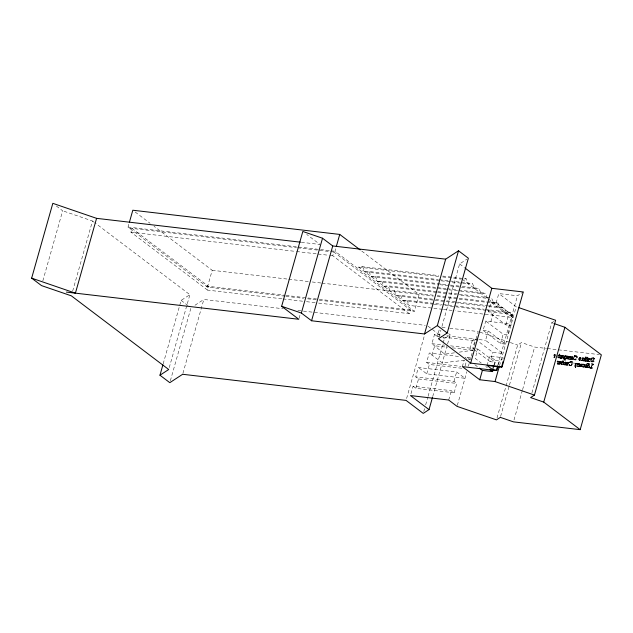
<?xml version="1.0" encoding="UTF-8"?>
<svg xmlns="http://www.w3.org/2000/svg" width="633" height="633" viewBox="0 0 633 633"><rect width="100%" height="100%" fill="white"/><g stroke="black" fill="none" stroke-linecap="round" stroke-linejoin="round"><path stroke-width="0.47" stroke-dasharray="3.17 2.37" d="M558.876 364.291C557.515 363.524 558.733 360.755 559.983 361.435A0.973 0.791 -52.9 0 1 560.553 361.301C562.405 361.562 561.906 364.608 560.197 364.529A1.139 0.926 -52.9 0 1 559.525 363.991C559.097 363.247 560.949 364.822 560.988 363.018L559.208 362.543L559.659 361.546L559.24 361.229L558.219 361.111L558.045 361.736C557.665 359.797 556.122 362.203 557.879 361.981C559.437 362.321 556.779 364.632 557.531 364.133L558.876 364.291L559.627 361.657M579.06 366.649C577.225 365.652 580.129 363.31 579.417 363.595L578.404 363.477L578.222 364.094C577.85 362.155 576.307 364.561 578.056 364.339C579.614 364.679 576.964 366.99 577.707 366.491L579.06 366.649L579.804 364.015M582.455 366.784C584.188 368.137 584.591 363.564 584.575 364.197L583.555 364.078L583.381 364.695C583.001 362.756 581.458 365.162 583.215 364.94C584.773 365.288 582.115 367.591 582.866 367.1L584.219 367.251L584.963 364.616M569.74 356.244L570.752 356.363C571.338 356.458 567.659 362.669 569.961 357.234C568.798 355.604 569.241 360.153 568.513 358.943C565.688 358.689 569.217 359.497 568.505 357.067L567.864 356.806L567.477 359.085L566.907 358.373L567.579 356.355L570.048 356.925L569.74 356.244L570.048 356.925M565.601 364.584L566.179 365.146L565.665 364.204L566.258 362.266L566.954 362.4L565.522 361.965L565.839 362.638L565.522 361.965M584.663 358.373L583.919 361.008L583.341 360.446L583.84 358.515L584.694 358.262L583.262 357.827L583.579 358.5L583.262 357.827M590.739 359.077C590.7 361.68 587.804 362.946 589.56 359.528L588.975 359.275L588.563 361.554L588.073 360.612L588.563 358.966L589.149 359.212C587.345 364.157 590.929 358.895 590.36 358.658L589.339 358.539L589.655 359.212L589.339 358.539M587.02 363.2L588.049 363.326C588.199 363.896 589.56 365.336 589.592 363.809C587.068 361.554 588.207 369.704 586.19 366.998C584.267 368.089 584.069 364.584 585.739 364.291A0.981 0.799 -52.9 0 1 586.332 364.41L587.005 365.027L587.432 363.516L587.02 363.2L586.585 364.719L587.005 365.027M565.53 362.582C564.367 368.778 563.283 360.24 565.744 362.954C565.886 365.352 563.552 364.766 565.665 364.671M583.919 361.008L582.661 360.857C580.999 360.541 582.605 356.664 583.491 358.816C584.251 361.229 580.73 360.478 583.507 360.691M590.724 367.781L591.214 367.686L592.148 364.386L591.301 363.706L593.232 363.928C590.937 363.928 594.031 370.906 589.307 367.852L588.888 367.536C589.315 364.481 588.912 367.733 590.415 367.749M589.307 367.852L589.56 366.436L589.972 367.583M588.888 367.536C593.817 370.258 591.285 365.431 593.612 364.355M557.895 356.332L557.871 355.192M568.513 358.943L569.194 356.49L569.55 356.917L568.727 358.856M588.12 357.495L587.028 361.372L586.609 361.055C583.729 361.696 586.751 358.705 585.873 358.136L584.829 358.009L583.753 360.723L585.509 361.19L586.696 356.957L588.152 357.392L586.696 356.957M554.943 356.988L555.442 355.176M42.838 280.862L62.667 210.789L55.846 205.63M72.66 291.093L92.489 221.012L62.667 210.789M284.913 296.173L207.434 287.113L128.048 227.065L129.108 223.322M207.529 290.104L130.936 232.153L131.988 228.418L208.589 286.361L207.529 290.104L281.994 298.808M163.179 363.848L181.133 300.406L189.884 294.685L94.847 222.792M169.248 367.607L189.884 294.685M170.348 380.773L190.984 307.852M182.921 373.335L203.826 299.464L283.188 308.746M207.434 287.113L212.197 270.283L154.033 226.282M299.093 318.328L300.161 314.538M409.361 313.699L332.76 255.756L333.82 252.013L410.421 309.956L409.361 313.699L316.286 302.819M361.752 251.072L419.125 294.48L414.362 311.309L334.976 251.254L336.036 247.519M406.6 398.505L424.553 335.055M410.983 393.694L413.104 386.217L451.345 390.688L454.13 392.792L456.773 383.44L453.988 381.335L415.746 376.864L418.389 367.512L456.63 371.982L464.994 378.305L426.753 373.834L418.389 367.512M454.13 392.792L415.889 388.322L418.532 378.969L415.746 376.864M461.75 368.264L429.396 364.481L426.61 362.377L429.253 353.024L459.653 356.577M454.439 352.826L444.706 354.179L431.904 343.672L434.547 334.319L441.415 335.126M426.753 373.834L429.396 364.481M432.038 355.129L434.689 345.776L447.436 347.272M439.294 336.653L437.332 336.424L439.982 327.079M438.978 336.851L440.853 330.228M441.929 326.438L459.613 263.937L466.774 259.261M423.778 411.497L424.577 408.657M425.653 404.867L427.797 397.295M428.066 396.345L444.413 338.576L450.19 334.802L448.623 333.615M432.727 396.519L447.317 344.953M447.578 344.028L450.19 334.802M448.694 400.04L451.345 390.688M453.988 381.335L456.63 371.982M462.327 366.594L464.179 360.05M465.113 365.914L466.972 359.362M459.305 352.146L472.93 350.247L470.145 348.142L472.788 338.79L445.331 335.585M478.144 339.462L475.359 339.138L472.716 348.49L475.264 348.791M457.319 405.421L466.845 371.761M468.428 366.151L469.227 363.342M468.349 359.829L470.279 359.599L475.573 340.894L472.788 338.79M476.103 339.027L478.224 331.55L447.824 327.989M476.119 348.886L477.812 349.084L475.169 358.436L481.222 363.018M483.106 330.379L488.209 330.98L505.617 344.146L500.513 343.553L483.106 330.379L485.756 321.034L509.549 323.811L508.259 334.794L503.164 334.2L485.756 321.034M488.399 311.681L512.192 314.459L510.91 325.441L505.807 324.848L488.399 311.681L491.05 302.329L496.145 302.922L513.553 316.096L508.457 315.495L491.05 302.329M475.359 339.138L492.775 352.304L502.966 353.499L485.558 340.332L488.209 330.98M490.852 321.627L493.495 312.275M496.145 302.922L498.788 293.57L517.485 295.761L523.269 291.979M487.078 365.478L489.72 356.134L503.203 357.708M494.428 365.059L495.228 362.258L490.124 361.657L492.775 352.304M493.969 365.019L495.291 360.343L489.72 356.134M500.513 343.553L503.164 334.2M505.807 324.848L508.457 315.495M497.902 364.956L517.485 295.761M498.48 364.584L499.54 360.842L503.401 358.325M499.532 365.66L516.204 306.744L498.788 293.57M497.008 417.978L517.644 345.064L521.497 342.548L534.64 347.05L546.414 348.427M500.6 416.411L509.169 386.106M509.438 385.157L521.497 342.548M514.004 419.972L522.312 390.608M522.581 389.667L534.64 347.05M531.934 392.856L551.762 322.775L554.081 321.263M553.788 357.107C555.307 358.056 552.625 352.209 555.101 355.445L554.864 354.512L555.101 355.445M559.074 355.303L558.694 357.748L559.485 355.611L558.979 355.255M559.437 354.005L559.572 355.327L559.153 355.01L559.525 354.013L560.593 355.635L559.525 354.013M559.817 355.39L560.561 355.738L559.817 355.39C560.925 358.674 556.352 357.036 558.797 357.716M560.237 355.706L559.509 357.882L558.259 357.748M557.087 361.696L558.464 362.052L558.219 361.111M561.162 358.349L560.846 357.669L561.162 358.349L559.73 357.914L560.775 355.2L562.207 355.635L561.352 357.669L561.677 358.08L562.595 355.675L562.183 355.366L561.4 357.74L560.941 357.352L561.511 355.501L562.175 355.738M560.142 358.231L561.186 355.517L560.775 355.2M561.06 362.828L560.537 361.498L559.92 362.424L560.332 362.741C561.4 363.389 561.424 361.601 560.537 361.498M560.846 357.669C562.041 359.694 564.169 354.535 562.183 355.366M562.848 362.218L561.922 361.546L562.927 361.926L563.299 360.937L563.916 362.345L563.18 361.997C563.006 365.075 560.252 365.51 562.848 362.218L561.922 361.546M561.107 358.049C562.595 359.71 563.861 355.936 563.196 355.485M562.927 361.926L562.333 361.862C560.181 364.624 563.774 365.945 563.592 362.305M562.515 361.617L562.887 360.62L563.948 362.242M565.578 360.193L564.153 360.027L564.976 358.507L564.557 358.191L563.742 359.71L565.158 359.876C564.351 360.209 567.089 351.196 566.187 358.935L567.477 359.085M563.916 362.345L563.528 361.926M563.932 358.136L564.644 357.89C566.211 352.723 561.803 359.56 565.055 358.207L565.475 356.743L564.858 355.991M565.253 355.722L565.57 356.403L565.253 355.722L566.717 356.157L565.609 360.082M564.747 364.98L563.069 364.513L564.565 361.807A0.926 0.752 -52.9 0 1 565.15 361.949L565.839 362.638M563.481 364.83L564.454 362.559L565.214 362.108A0.926 0.752 -52.9 0 1 565.562 362.258M566.187 358.935L567.318 356.434L568.616 356.814M566.179 365.146L564.945 364.893M567.833 356.363L567.255 358.682M568.932 359.251L567.666 358.998M568.347 363.674L567.817 362.345L567.208 363.279L568.347 363.674L567.936 362.4M570.009 359.006L570.396 359.425L569.138 359.172M569.384 365.186L570.673 365.431L571.741 364.687A3.561 2.896 -52.9 0 0 572.24 363.207L571.433 361.823L569.953 362.804L569.431 362.48L569.827 361.103L572.905 362.369C574.273 364.837 570.206 367.195 568.893 364.608L568.996 364.26C570.167 366.911 573.783 364.268 572.493 362.052M569.407 364.576L569.803 365.502M573.435 358.927L573.53 358.579C578.958 363.587 577.074 351.014 573.973 356.798L574.495 357.123L575.975 356.142L576.782 357.526A3.561 2.896 -52.9 0 1 576.283 359.006L574.653 359.75L573.435 358.927L574.384 359.528M573.949 358.895L573.854 359.235C575.611 361.957 579.551 357.566 576.718 355.983M574.368 355.422L574.495 357.123M575.405 365.249L576.394 363.801L575.824 363.168L577.146 363.326L575.057 366.032L575.27 366.966L575.816 366.452L576.434 366.903L576.03 367.599L575.429 367.314L575.065 363.571L574.511 363.018L575.761 363.429L575.405 365.249L574.954 363.437L575.729 363.54M574.511 363.018L575.001 363.484M575.824 363.168L576.394 363.801M575.935 366.491C574.59 368.612 577.794 363.714 577.146 363.326M580.627 358.903L580.097 357.574L579.48 358.5L580.627 358.903L580.216 357.621M577.264 364.054L578.641 364.41L578.404 363.477M583.579 358.5L582.89 357.811A0.926 0.752 -52.9 0 0 582.305 357.669L580.809 360.375L581.996 360.367M583.27 358.444C582.653 362.654 579.614 360.335 582.953 357.977A0.926 0.752 -52.9 0 1 583.302 358.12M580.192 365.882L580.453 364.956C582.669 366.428 579.48 366.19 580.738 366.333M581.498 365.534C578.973 362.171 584.354 367.029 580.936 363.682C579.67 363.817 578.594 366.222 579.646 366.657C581.047 366.8 580.144 366.119 579.227 366.341M580.603 366.19L580.865 365.273M585.509 361.19L583.776 360.62M584.829 358.009L585.24 358.325L584.196 360.929M582.423 364.655L583.8 365.012L583.555 364.078M585.098 360.881L585.873 358.136M587.028 361.372L585.296 360.794M587.107 357.265L585.707 361.111M586.609 361.055L587.74 357.075M589.655 359.212L588.967 358.515A0.926 0.752 -52.9 0 0 588.381 358.381L586.886 361.087L588.152 361.237M588.563 361.554C586.498 362.321 587.891 358.943 589.03 358.682A0.926 0.752 -52.9 0 1 589.378 358.832M584.868 366.95L586.601 367.306L587.693 363.571L588.437 363.746M587.1 367.322L588.176 364.616L589.22 364.735C589.639 365.257 589.109 368.865 587.511 367.638L587.1 367.322C589.394 369.118 587.685 363.864 589.608 365.162M587.511 367.638L587.131 367.219M588.176 364.616L588.595 364.932L587.543 367.536M560.332 362.741L561.067 361.862M567.619 363.587L568.347 362.717M579.899 358.816L580.627 357.938M581.767 364.363L580.92 365.075L580.508 364.766M589.552 367.267C591.277 368.501 592.48 364.26 591.269 363.809M560.988 363.018L559.619 362.859L560.395 361.744A0.973 0.791 -52.9 0 1 560.965 361.617L561.36 361.767M566.495 363.397L567.271 362.282A0.973 0.791 -52.9 0 1 567.833 362.155C569.692 362.416 569.194 365.455 567.485 365.383A1.139 0.926 -52.9 0 1 566.804 364.845C566.377 364.094 568.236 365.676 568.276 363.872L566.495 363.397L568.276 363.872M566.907 363.714L567.682 362.598A0.973 0.791 -52.9 0 1 568.252 362.464L568.648 362.614M578.768 358.618L579.543 357.51A0.973 0.791 -52.9 0 1 580.113 357.376C581.972 357.637 581.474 360.675 579.765 360.604A1.139 0.926 -52.9 0 1 579.084 360.066L578.981 359.655C577.984 358.856 580.524 361.34 580.556 359.093L578.768 358.618L580.556 359.093M579.187 358.935L579.963 357.819A0.973 0.791 -52.9 0 1 580.524 357.692L580.92 357.843M554.207 357.423L554.959 355.651L554.326 354.955M557.143 363.714L557.689 361.554M577.328 366.072L577.866 363.92M582.487 366.673L583.025 364.521M560.577 362.709C560.537 364.505 558.678 362.931 559.105 363.682A1.139 0.926 -52.9 0 0 559.786 364.22L561.052 363.445L560.949 361.451M567.864 363.556C567.825 365.36 565.965 363.785 566.393 364.529A1.139 0.926 -52.9 0 0 567.073 365.067L568.331 364.291L568.228 362.305M580.137 358.776L579.377 359.773L578.673 359.283M564.533 364.576L565.111 362.266M582.273 360.438L582.858 358.128M566.923 362.511L566.203 365.043M571.14 356.79L570.42 359.322M574.993 364.932L575.793 363.279M557.815 357.558L558.156 355.311M566.772 356.292L567.524 355.904L568.315 356.387M581.355 364.054L581.086 364.695L581.632 365.217M565.269 356.308L564.612 356.767L564.343 358.452M194.996 305.233L203.826 299.464M564.557 358.191L563.188 357.985L564.035 355.691A0.91 0.736 -52.9 0 1 565.071 355.888L565.158 356.086M564.976 358.507L563.536 358.397M579.25 366.056C580.406 366.942 580.113 362.543 582.099 364.323M574.471 355.43L575.033 356.055L577.13 356.3M572.177 361.665L572.588 361.981L569.827 361.103M464.487 360.272L442.253 362.859L429.253 353.024M442.514 309.308L409.306 305.423L358.658 267.11L362.614 266.699L438.811 275.608M362.614 266.699L364.988 271.905L368.944 271.494L438.305 279.596M368.944 271.494L371.318 276.692L375.274 276.281L449.525 284.961M375.274 276.281L377.648 281.479L381.604 281.068L436.311 287.461M381.604 281.068L383.978 286.266L387.942 285.855L436.786 291.568M487.529 298.372L485.163 293.174L481.199 293.585L478.833 288.387L474.869 288.798L472.503 283.6L468.539 284.011L466.165 278.805L462.209 279.216L487.529 298.372L460.175 295.176M433.344 295.215L394.272 290.65L390.308 291.053L387.942 285.855M394.272 290.65L396.638 295.848L400.602 295.437L434.792 299.433M400.602 295.437L402.968 300.635L406.932 300.224L442.103 304.338M437.205 296.537L493.867 303.167L497.823 302.756L500.197 307.954L504.153 307.543L506.527 312.742L510.483 312.33L512.857 317.529L455.214 310.795M301.371 242.289L319.989 244.465L306.72 234.424M128.048 227.065L330.078 250.684M331.059 250.795L334.976 251.254M129.441 228.117L296.592 247.661M297.573 247.772L336.368 252.314M130.936 232.153L295.532 251.404M296.513 251.515L317.086 253.92M318.067 254.031L328.844 255.297M329.825 255.408L332.76 255.756M442.72 276.067L466.165 278.805M358.658 267.11L438.764 276.479M442.673 276.938L461.235 279.106M439.286 279.715L472.503 283.6M364.988 271.905L440.212 280.696M441.185 280.807L461.702 283.212M462.676 283.323L468.539 284.011M450.498 285.072L461.243 286.33M462.225 286.448L478.833 288.387M371.318 276.692L438.724 284.573M439.698 284.684L449.47 285.831M450.451 285.942L474.869 288.798M437.292 287.58L446.083 288.608M447.064 288.719L457.809 289.977M458.783 290.088L485.163 293.174M377.648 281.479L447.99 289.7M448.963 289.819L459.708 291.077M460.689 291.188L481.199 293.585M437.759 291.678L458.276 294.084M459.249 294.195L491.493 297.961L493.867 303.167M383.978 286.266L436.73 292.438M437.712 292.549L456.274 294.717M437.253 295.674L487.078 301.498M488.051 301.609L497.823 302.756M212.197 270.283L287.714 279.113M288.695 279.224L308.311 281.519M312.227 281.978L321.058 283.014M322.039 283.125L433.296 296.086M435.765 299.544L487.545 305.597M488.526 305.715L504.153 307.543M396.638 295.848L454.28 302.582M455.254 302.701L484.561 306.127M488.47 306.586L500.197 307.954M443.076 304.449L453.821 305.707M454.803 305.818L484.11 309.244M485.084 309.363L510.483 312.33M402.968 300.635L433.257 304.172M434.23 304.291L441.074 305.09M444.975 305.549L486.009 310.344M486.983 310.455L506.527 312.742M443.496 309.418L454.241 310.676M206.041 286.061L285.016 295.294M285.989 295.413L318.328 299.187M319.301 299.306L412.969 310.257M285.894 296.291L303.547 298.357M307.464 298.808L318.257 300.074M319.238 300.184L414.362 311.309M282.975 298.918L302.566 301.213M306.491 301.672L315.305 302.701M297.89 310.463L425.273 325.354M441.945 327.308L446.843 327.878M479.07 339.573L485.558 340.332M547.395 348.538L599.388 354.622M443.219 337.112L475.573 340.894M554.864 354.512L555.885 354.63M559.153 355.01L558.559 354.939L559.485 355.611M573.973 356.798L575.152 355.857L576.283 356.237M559.572 355.327L558.48 355.232L558.892 355.548M561.186 355.517L562.207 355.635M562.595 355.675L563.615 355.793M565.673 356.039L566.717 356.157M570.151 356.561L571.172 356.68M583.681 358.143L584.694 358.262M585.24 358.325L586.293 358.452M589.758 358.856L590.771 358.974M579.48 358.5L580.208 358.587M553.756 357.218L555.109 357.376M559.73 357.914L560.743 358.033M565.767 358.618L567.057 358.769M431.904 343.672L444.651 345.159M450.53 345.847L470.145 348.142M570.341 361.427L569.953 362.804M587.432 363.516L588.468 363.635M593.643 364.244L591.713 364.015L592.148 364.386M452.334 347.841L472.93 350.247M569.431 362.48L570.61 361.538L571.741 361.918M558.638 361.427L559.659 361.546M565.934 362.282L566.954 362.4M574.93 363.334L575.761 363.429M576.236 363.484L577.565 363.643M578.815 363.785L579.836 363.904M583.974 364.386L584.995 364.505M588.595 364.932L589.639 365.051M561.835 361.839L562.428 361.91M559.92 362.424L560.648 362.511M567.208 363.279L567.928 363.366M557.119 363.817L558.369 363.825M563.069 364.513L564.327 364.663M577.296 366.183L578.546 366.183M592.543 368.113L592.124 367.86M495.291 360.343L499.54 360.842M470.533 357.898L464.97 357.241L466.481 358.389M426.61 362.377L460.927 366.388M418.532 378.969L456.773 383.44M591.673 361.475L593.066 360.683L593.485 358.207A0.902 0.736 -52.9 0 0 592.963 357.819C588.286 360.375 594.537 364.735 593.896 358.523A0.902 0.736 -52.9 0 0 593.374 358.136L592.124 359.235L592.092 361.791M571.48 359.148C573.443 358.42 571.915 354.82 571.425 358.357C571.338 361.119 574.202 357.534 572.398 356.719M585.398 366.982C587.337 366.594 585.849 362.733 585.296 366.183C585.201 368.849 588.271 365.692 586.356 364.735M581.221 364.901L581.782 364.758L581.68 364.007M554.674 354.702L554.073 355.311L554.872 355.35M583.8 365.012L583.199 364.212L582.835 364.972M578.641 364.41L578.048 363.611L577.676 364.371M558.464 362.052L557.863 361.253L557.499 362.013M551.762 322.775L553.519 323.376M480.051 332.175L509.391 342.231M510.309 342.548L517.644 345.064M585.169 357.582L585.778 357.4L585.58 356.727L585.066 357.463L586.198 357.716L585.723 356.775M588.524 364.189L589.133 364.007L589.078 363.382M586.142 357.091L585.533 357.273L585.588 357.898M589.489 363.698L588.88 363.88L588.935 364.497M576.354 366.808L575.009 366.998L574.479 363.128M572.818 357.036L572.161 357.542L571.9 359.457M593.754 357.843L591.847 357.803L590.447 359.813A2.247 1.836 -52.9 0 0 590.755 361.19A2.018 1.646 -52.9 0 0 591.396 361.665L593.176 361.498A2.2 1.788 -52.9 0 0 594.237 360.272L594.387 358.697L593.754 357.843L594.806 359.006L594.648 360.588A2.2 1.788 -52.9 0 1 593.596 361.807L591.815 361.973A2.018 1.646 -52.9 0 1 590.969 361.134A2.247 1.836 -52.9 0 1 590.866 360.13L592.266 358.12L594.165 358.159M580.319 366.024L580.817 365.795L580.453 364.956M586.775 365.051L586.039 365.415L585.818 367.29M572.81 356.632C570.009 355.493 570.254 361.142 572.928 359.362A1.693 1.377 -52.9 0 0 573.419 358.666L573.577 358.096A1.701 1.385 -52.9 0 0 573.498 357.321L572.81 356.632L573.079 357.004A1.701 1.385 -52.9 0 1 573.166 357.787L573.007 358.349A1.693 1.377 -52.9 0 1 572.509 359.046L571.045 359.196M573.221 356.949L571.536 357.376L571.457 359.512M569.771 356.537L567.904 356.07M580.129 366.096L581.031 366.618L581.387 365.558M580.469 366.475L581.79 366.673L581.078 365.217M593.358 358.017L593.778 358.325M590.083 358.84L590.494 359.156M587.448 357.249L587.859 357.566M588.927 358.84L589.347 359.156M588.682 358.84L589.56 359.528M591.032 361.475L591.451 361.783M585.58 358.31L585.992 358.618M589.418 361.158L589.996 361.72M592.82 364.054L593.232 364.371M588.571 361.071L588.983 361.388M592.662 364.173L593.081 364.489M588.01 360.976L588.73 361.57M459.613 263.937L464.329 267.498M584.006 358.128L584.417 358.444M591.301 363.706L592.077 364.236M587.163 360.913L587.574 361.221M586.918 360.984L587.329 361.301M586.427 360.818L587.305 361.403M582.605 358.128L583.491 358.816M585.565 360.731L585.976 361.039M584.908 360.636L585.683 361.214M580.097 357.574L580.516 357.882M584.045 360.549L584.457 360.865M587.812 363.453L588.231 363.769M579.931 357.605L580.35 357.922M587.693 363.571L588.112 363.88M583.341 360.446L584.164 361.039M588.927 364.909L589.347 365.225M582.495 360.359L582.906 360.675M591.713 367.544L592.52 368.224M589.149 366.119L589.671 366.452M590.795 367.369L591.214 367.686M581.086 360.201L581.505 360.517M590.636 367.48L591.048 367.797M580.841 360.272L581.229 360.691M574.487 355.659L575.033 356.055M578.973 359.766L579.385 360.074M579.06 360.209L579.472 360.525M584.354 364.339L584.765 364.648M588.263 367.243L588.864 367.797M584.243 364.45L584.655 364.758M587.392 367.156L587.812 367.472M582.953 363.959L583.365 364.268M586.19 366.998L587.02 367.662M581.387 364.181L581.798 364.497M580.88 363.967L581.3 364.284M580.722 364.102L581.141 364.41M570.475 356.553L570.895 356.862M583.642 366.713L584.219 367.251M573.925 359.504L574.345 359.821M579.195 363.73L579.614 364.046M582.835 366.554L583.254 366.863M579.084 363.84L579.496 364.157M569.194 356.49L569.787 356.893M582.708 366.657L583.12 366.974M569.043 356.529L569.961 357.234M568.909 356.664L569.328 356.98M577.794 363.35L578.214 363.666M577.122 363.437L577.533 363.746M567.579 356.355L567.991 356.672M568.086 356.751L568.505 357.067M566.005 356.023L566.424 356.332M569.819 358.871L570.396 359.425M579.037 365.993L579.646 366.657M564.976 355.746L565.388 356.062M568.972 358.769L569.384 359.085M568.355 358.626L569.107 359.275M564.573 355.975L564.984 356.284M577.676 365.945L578.095 366.262M567.524 358.594L567.936 358.903M577.549 366.056L577.969 366.365M488.233 298.911L512.857 317.529M563.172 355.596L563.584 355.904M566.899 358.507L567.635 359.101M562.927 355.667L563.338 355.983M566.044 358.436L566.464 358.753M569.945 361.34L570.491 361.744M565.799 358.515L566.219 358.832M561.511 355.501L561.93 355.817M564.644 357.89L565.055 358.207M575.057 366.032L575.476 366.349M575.342 366.942L575.761 367.251L575.27 366.966M575.168 367.211L575.579 367.52M564.161 359.497L564.573 359.813M561.518 357.613L561.938 357.93M564.035 359.599L564.446 359.908M567.817 362.345L568.236 362.662M560.941 357.352L561.819 358.049M567.659 362.385L568.07 362.701M561.107 357.692L561.677 358.08M563.774 359.599L564.153 360.027M566.258 362.266L566.677 362.582M559.999 357.732L560.419 358.049M568.893 364.608L569.85 365.209M559.754 357.811L560.173 358.12M558.488 357.297L558.899 357.613M562.792 360.612L563.299 360.937M564.865 362.266L565.744 362.954M557.934 357.162L558.694 357.748M566.29 364.117L566.812 364.379M566.693 364.537L567.113 364.853M553.725 355.089L554.144 355.406M566.78 364.988L567.192 365.296M564.755 364.497L565.166 364.814M560.371 361.53L560.791 361.847M564.193 364.402L564.913 364.996M554.144 356.988L554.555 357.297M554.017 357.091L554.429 357.4M563.346 364.339L563.758 364.655M559.018 361.372L559.43 361.688M563.101 364.41L563.512 364.727M558.907 361.483L559.319 361.799M561.843 363.904L562.262 364.22M557.618 360.992L558.029 361.308M561.289 363.769L562.159 364.323M559.208 362.543L559.619 362.859M561.621 364.347L562.033 364.663M559.113 363.207L559.532 363.524M559.002 363.263L559.825 363.999M559.493 364.133L559.912 364.45M557.499 363.587L557.91 363.904M557.372 363.698L557.784 364.007M477.812 349.084L495.228 362.258M474.228 349.638L490.124 361.657M485.764 366.452L487.275 367.599M428.011 326.177L442.071 336.803M442.847 337.397L444.413 338.576M467.494 357.495L470.279 359.599M474.813 364.687L477.836 366.982M434.547 334.319L437.332 336.424M413.104 386.217L415.889 388.322M135.169 212.015L150.108 223.314M92.489 221.012L94.064 222.199M181.133 300.406L187.954 305.557M575.864 355.92C577.605 357.21 574.78 361.158 573.53 358.579M571.33 361.601C573.071 362.891 570.238 366.839 568.996 364.26M558.678 358.056L558.029 357.107M563.948 358.713L563.552 357.605L564.446 356.007A0.91 0.736 -52.9 0 1 565.491 356.205L565.57 356.403M554.263 354.393L554.69 355.129M580.508 357.526L580.611 359.52L579.345 360.296A1.139 0.926 -52.9 0 1 578.673 359.75L578.57 359.338M585.28 367.267L585.074 365.819L586.158 364.6A0.981 0.799 -52.9 0 1 586.751 364.719M406.932 300.224L409.306 305.423"/><path stroke-width="0.95" d="M432.466 397.461L429.024 409.614L423.24 413.389L406.062 400.396L182.652 374.277L169.81 382.664L159.967 375.219L168.718 369.498L71.323 295.825L41.501 285.602L31.65 278.148L52.824 203.335L96.58 218.345L300.398 242.17M96.58 218.345L75.414 293.158L31.65 278.148M129.369 222.389L132.811 210.227L339.739 234.424L360.177 249.885M159.967 375.219L162.91 364.798M66.402 292.098L298.823 319.277L281.645 306.285L302.819 231.464L322.529 238.23L332.736 245.952L445.672 259.158L458.514 250.771L468.365 258.217L447.191 333.029L438.44 338.75L470.659 363.12L502.104 366.792L523.269 291.979L491.825 288.308L465.113 268.091M458.514 250.771L437.348 325.584L424.506 333.971L311.571 320.765L301.355 313.042L322.529 238.23M311.571 320.765L332.736 245.952M336.305 246.577L339.739 234.424M424.506 333.971L445.672 259.158M470.659 363.12L491.825 288.308M518.949 307.685L555.624 320.258L534.45 395.071L495.03 381.557L479.735 379.768L482.378 370.416L479.355 368.121M497.957 366.452L496.897 370.194L492.648 369.696L493.708 365.953M482.378 370.416L492.577 371.603L493.107 369.735M479.735 379.768L462.327 366.594L496.319 370.574L497.641 365.898M495.03 381.557L499.263 366.594M492.648 369.696L487.078 365.478L501.526 367.172L503.108 361.562M564.905 327.285L601.35 354.852L580.176 429.665L543.739 402.097L564.905 327.285L554.397 323.677M496.319 370.574L496.897 370.194M501.526 367.172L502.104 366.792M534.45 395.071L530.596 397.587L543.739 402.097M580.176 429.665L513.466 421.863L500.331 417.361L496.47 419.877L457.05 406.362L448.694 400.04L410.453 395.57L429.024 409.614M281.645 306.285L301.355 313.042M437.348 325.584L447.191 333.029M489.546 369.316L492.577 371.603"/></g></svg>
